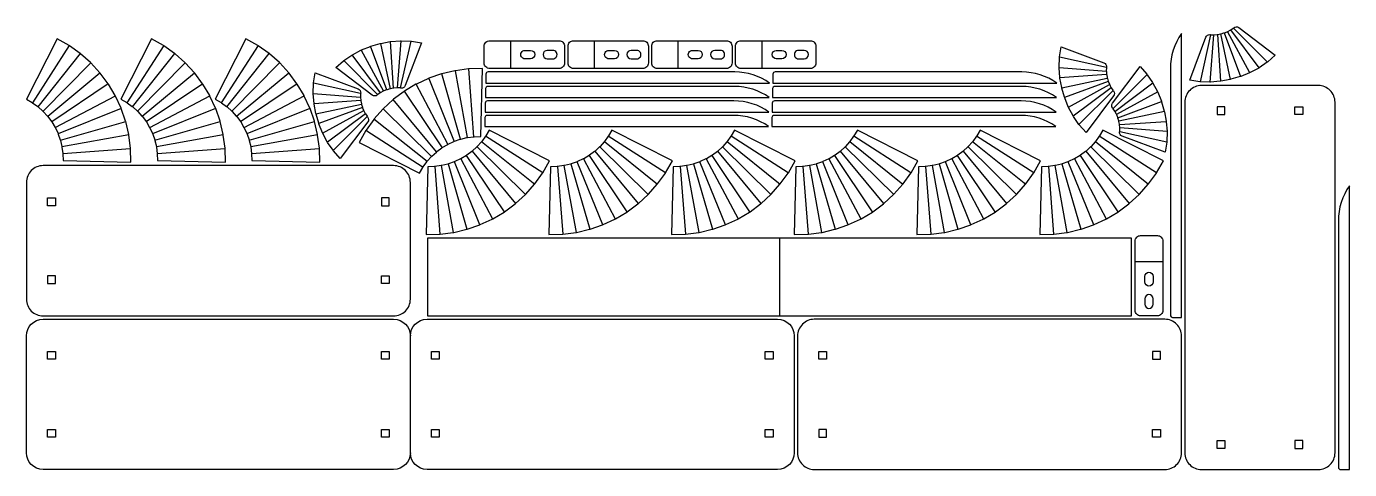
# Model space of a CAD drawing. Extents: x 3459 to 4648, y 6118 to 6517.
import ezdxf

# ---------------------------------------------------------------- set-up
doc = ezdxf.new("R2010")
doc.units = 0

# ---------------------------------------------------------------- blocks, each defined once
blk = doc.blocks.new('Part698057050', base_point=(-105.2, -78.1))
at = {"layer": '1'}
blk.add_lwpolyline([(5.9, 15.8), (-6.4, 15.5), (-6.8, 15.5), (-18.6, 13.9), (-19.1, 13.9), (-30.7, 11.1), (-31.2, 11), (-42.4, 7.1), (-42.9, 6.9), (-53.6, 1.9), (-54.1, 1.7), (-64.3, -4.4), (-64.7, -4.7), (-74.2, -11.8), (-74.6, -12.1), (-83.4, -20.2), (-83.7, -20.5), (-91.6, -29.4), (-91.9, -29.8), (-98.9, -39.4), (-99.1, -39.8), (-105.2, -50.5), (-50.8, -78.1), (-47.8, -72.9), (-47.5, -72.5), (-44.2, -67.9), (-43.9, -67.5), (-40.2, -63.3), (-39.8, -63), (-35.7, -59.2), (-35.3, -58.8), (-30.8, -55.5), (-30.4, -55.2), (-25.5, -52.3), (-25.1, -52.1), (-19.9, -49.7), (-19.5, -49.5), (-14.2, -47.7), (-13.7, -47.5), (-8.2, -46.2), (-7.7, -46.2), (-2.1, -45.4), (-1.6, -45.4), (4.4, -45.2)], close=True, dxfattribs=at)
at = {"layer": '2'}
for p, q in [((-18.9, 13.9), (-8, -46.2)), ((-1.9, -45.4), (-6.6, 15.5)), ((-25.3, -52.2), (-53.9, 1.8)), ((-42.6, 7), (-19.7, -49.6)), ((-13.9, -47.6), (-30.9, 11.1)), ((-64.5, -4.6), (-30.6, -55.3)), ((-83.5, -20.3), (-40, -63.1)), ((-35.5, -59), (-74.4, -12)), ((-44.1, -67.7), (-91.8, -29.6)), ((-99, -39.6), (-47.6, -72.7))]:
    blk.add_line(p, q, dxfattribs=at)
blk = doc.blocks.new('Part1637118662', base_point=(-105.2, -78.1))
at = {"layer": '1'}
blk.add_lwpolyline([(5.9, 15.8), (-6.4, 15.5), (-6.8, 15.5), (-18.6, 13.9), (-19.1, 13.9), (-30.7, 11.1), (-31.2, 11), (-42.4, 7.1), (-42.9, 6.9), (-53.6, 1.9), (-54.1, 1.7), (-64.3, -4.4), (-64.7, -4.7), (-74.2, -11.8), (-74.6, -12.1), (-83.4, -20.2), (-83.7, -20.5), (-91.6, -29.4), (-91.9, -29.8), (-98.9, -39.4), (-99.1, -39.8), (-105.2, -50.5), (-50.8, -78.1), (-47.8, -72.9), (-47.5, -72.5), (-44.2, -67.9), (-43.9, -67.5), (-40.2, -63.3), (-39.8, -63), (-35.7, -59.2), (-35.3, -58.8), (-30.8, -55.5), (-30.4, -55.2), (-25.5, -52.3), (-25.1, -52.1), (-19.9, -49.7), (-19.5, -49.5), (-14.2, -47.7), (-13.7, -47.5), (-8.2, -46.2), (-7.7, -46.2), (-2.1, -45.4), (-1.6, -45.4), (4.4, -45.2)], close=True, dxfattribs=at)
at = {"layer": '2'}
for p, q in [((-18.9, 13.9), (-8, -46.2)), ((-1.9, -45.4), (-6.6, 15.5)), ((-25.3, -52.2), (-53.9, 1.8)), ((-42.6, 7), (-19.7, -49.6)), ((-13.9, -47.6), (-30.9, 11.1)), ((-64.5, -4.6), (-30.6, -55.3)), ((-83.5, -20.3), (-40, -63.1)), ((-35.5, -59), (-74.4, -12)), ((-44.1, -67.7), (-91.8, -29.6)), ((-99, -39.6), (-47.6, -72.7))]:
    blk.add_line(p, q, dxfattribs=at)
blk = doc.blocks.new('Part1162943461', base_point=(-105.2, -78.1))
at = {"layer": '1'}
blk.add_lwpolyline([(5.9, 15.8), (-6.4, 15.5), (-6.8, 15.5), (-18.6, 13.9), (-19.1, 13.9), (-30.7, 11.1), (-31.2, 11), (-42.4, 7.1), (-42.9, 6.9), (-53.6, 1.9), (-54.1, 1.7), (-64.3, -4.4), (-64.7, -4.7), (-74.2, -11.8), (-74.6, -12.1), (-83.4, -20.2), (-83.7, -20.5), (-91.6, -29.4), (-91.9, -29.8), (-98.9, -39.4), (-99.1, -39.8), (-105.2, -50.5), (-50.8, -78.1), (-47.8, -72.9), (-47.5, -72.5), (-44.2, -67.9), (-43.9, -67.5), (-40.2, -63.3), (-39.8, -63), (-35.7, -59.2), (-35.3, -58.8), (-30.8, -55.5), (-30.4, -55.2), (-25.5, -52.3), (-25.1, -52.1), (-19.9, -49.7), (-19.5, -49.5), (-14.2, -47.7), (-13.7, -47.5), (-8.2, -46.2), (-7.7, -46.2), (-2.1, -45.4), (-1.6, -45.4), (4.4, -45.2)], close=True, dxfattribs=at)
at = {"layer": '2'}
for p, q in [((-18.9, 13.9), (-8, -46.2)), ((-1.9, -45.4), (-6.6, 15.5)), ((-25.3, -52.2), (-53.9, 1.8)), ((-42.6, 7), (-19.7, -49.6)), ((-13.9, -47.6), (-30.9, 11.1)), ((-64.5, -4.6), (-30.6, -55.3)), ((-83.5, -20.3), (-40, -63.1)), ((-35.5, -59), (-74.4, -12)), ((-44.1, -67.7), (-91.8, -29.6)), ((-99, -39.6), (-47.6, -72.7))]:
    blk.add_line(p, q, dxfattribs=at)
blk = doc.blocks.new('Part2097060171', base_point=(-172.5, -67.5))
at = {"layer": '1'}
blk.add_lwpolyline([(172.5, 52.5, 0.414214), (157.5, 67.5), (-157.5, 67.5, 0.414214), (-172.5, 52.5), (-172.5, -52.5, 0.414214), (-157.5, -67.5), (157.5, -67.5, 0.414214), (172.5, -52.5)], format="xyb", close=True, dxfattribs=at)
for points in [[(-146.5, 38.5), (-146.5, 31.5), (-153.5, 31.5), (-153.5, 38.5)], [(153.5, 38.5), (146.5, 38.5), (146.5, 31.5), (153.5, 31.5)], [(-146.5, -31.5), (-153.5, -31.5), (-153.5, -38.5), (-146.5, -38.5)], [(153.5, -31.5), (153.5, -38.5), (146.5, -38.5), (146.5, -31.5)]]:
    blk.add_lwpolyline(points, close=True, dxfattribs=at)
blk = doc.blocks.new('CommonPart', base_point=(3.0001, 3))
at = {"layer": '1'}
blk.add_lwpolyline([(348.0001, 18, -0.414213562), (333.0001, 3), (18.0001, 3, -0.414213562), (3.0001, 18), (3.0001, 123, -0.414213562), (18.0001, 138), (333.0001, 138, -0.414213562), (348.0001, 123)], format="xyb", dxfattribs=at)
blk.add_lwpolyline([(348.0002, 123, -0.414213562), (363.0002, 138), (678.0002, 138, -0.414213562), (693.0002, 123), (693.0002, 18, -0.414213562), (678.0002, 3), (363.0002, 3, -0.414213562), (348.0002, 18)], format="xyb", close=True, dxfattribs=at)
for points in [[(29.0001, 109), (29.0001, 102), (22.0001, 102), (22.0001, 109)], [(329.0001, 109), (329.0001, 102), (322.0001, 102), (322.0001, 109)], [(374.0002, 109), (374.0002, 102), (367.0002, 102), (367.0002, 109)], [(674.0002, 109), (674.0002, 102), (667.0002, 102), (667.0002, 109)], [(29.0001, 39), (29.0001, 32), (22.0001, 32), (22.0001, 39)], [(329.0001, 39), (329.0001, 32), (322.0001, 32), (322.0001, 39)], [(374.0002, 39), (374.0002, 32), (367.0002, 32), (367.0002, 39)], [(674.0002, 39), (674.0002, 32), (667.0002, 32), (667.0002, 39)]]:
    blk.add_lwpolyline(points, close=True, dxfattribs=at)
blk = doc.blocks.new('Part58992851', base_point=(-10.4, -21.1))
at = {"layer": '1'}
blk.add_lwpolyline([(27, -20.1), (26.9, -20.2, -0.358654), (22.4, -20.4), (-10.4, 4.4), (-3.6, 10.5), (-3.1, 10.8), (4, 15.7), (4.5, 16), (12.1, 20), (12.7, 20.3), (20.7, 23.5), (21.2, 23.7), (29.5, 26.1), (30.1, 26.2), (38.5, 27.8), (39.1, 27.9), (47.7, 28.6), (48.3, 28.6), (56.9, 28.3), (57.5, 28.3), (66.5, 26.8), (52.1, -11.7, -0.358654), (48.3, -14), (48.2, -14), (47.6, -13.9), (45, -13.8), (44.4, -13.9), (41.9, -14.1), (41.3, -14.2), (38.8, -14.6), (38.2, -14.8), (35.8, -15.5), (35.2, -15.7), (32.9, -16.6), (32.3, -16.9), (30.1, -18), (29.6, -18.3), (27.5, -19.8)], format="xyb", close=True, dxfattribs=at)
at = {"layer": '2'}
for p, q in [((29.8, 26.2), (38.5, -14.7)), ((41.6, -14.1), (38.8, 27.9)), ((48, 28.6), (44.7, -13.9)), ((47.9, -13.9), (57.2, 28.3)), ((29.8, -18.2), (4.3, 15.9)), ((12.4, 20.2), (32.6, -16.7)), ((35.5, -15.6), (20.9, 23.6)), ((-3.3, 10.7), (27.2, -19.9))]:
    blk.add_line(p, q, dxfattribs=at)
blk = doc.blocks.new('Part1009263486', base_point=(-10.4, -21.1))
at = {"layer": '1'}
blk.add_lwpolyline([(27, -20.1), (26.9, -20.2, -0.358654), (22.4, -20.4), (-10.4, 4.4), (-3.6, 10.5), (-3.1, 10.8), (4, 15.7), (4.5, 16), (12.1, 20), (12.7, 20.3), (20.7, 23.5), (21.2, 23.7), (29.5, 26.1), (30.1, 26.2), (38.5, 27.8), (39.1, 27.9), (47.7, 28.6), (48.3, 28.6), (56.9, 28.3), (57.5, 28.3), (66.5, 26.8), (52.1, -11.7, -0.358654), (48.3, -14), (48.2, -14), (47.6, -13.9), (45, -13.8), (44.4, -13.9), (41.9, -14.1), (41.3, -14.2), (38.8, -14.6), (38.2, -14.8), (35.8, -15.5), (35.2, -15.7), (32.9, -16.6), (32.3, -16.9), (30.1, -18), (29.6, -18.3), (27.5, -19.8)], format="xyb", close=True, dxfattribs=at)
at = {"layer": '2'}
for p, q in [((29.8, 26.2), (38.5, -14.7)), ((41.6, -14.1), (38.8, 27.9)), ((48, 28.6), (44.7, -13.9)), ((47.9, -13.9), (57.2, 28.3)), ((29.8, -18.2), (4.3, 15.9)), ((12.4, 20.2), (32.6, -16.7)), ((35.5, -15.6), (20.9, 23.6)), ((-3.3, 10.7), (27.2, -19.9))]:
    blk.add_line(p, q, dxfattribs=at)
blk = doc.blocks.new('Part2144827767', base_point=(-105.2, -78.1))
at = {"layer": '1'}
blk.add_lwpolyline([(5.9, 15.8), (-6.4, 15.5), (-6.8, 15.5), (-18.6, 13.9), (-19.1, 13.9), (-30.7, 11.1), (-31.2, 11), (-42.4, 7.1), (-42.9, 6.9), (-53.6, 1.9), (-54.1, 1.7), (-64.3, -4.4), (-64.7, -4.7), (-74.2, -11.8), (-74.6, -12.1), (-83.4, -20.2), (-83.7, -20.5), (-91.6, -29.4), (-91.9, -29.8), (-98.9, -39.4), (-99.1, -39.8), (-105.2, -50.5), (-50.8, -78.1), (-47.8, -72.9), (-47.5, -72.5), (-44.2, -67.9), (-43.9, -67.5), (-40.2, -63.3), (-39.8, -63), (-35.7, -59.2), (-35.3, -58.8), (-30.8, -55.5), (-30.4, -55.2), (-25.5, -52.3), (-25.1, -52.1), (-19.9, -49.7), (-19.5, -49.5), (-14.2, -47.7), (-13.7, -47.5), (-8.2, -46.2), (-7.7, -46.2), (-2.1, -45.4), (-1.6, -45.4), (4.4, -45.2)], close=True, dxfattribs=at)
at = {"layer": '2'}
for p, q in [((-18.9, 13.9), (-8, -46.2)), ((-1.9, -45.4), (-6.6, 15.5)), ((-25.3, -52.2), (-53.9, 1.8)), ((-42.6, 7), (-19.7, -49.6)), ((-13.9, -47.6), (-30.9, 11.1)), ((-64.5, -4.6), (-30.6, -55.3)), ((-83.5, -20.3), (-40, -63.1)), ((-35.5, -59), (-74.4, -12)), ((-44.1, -67.7), (-91.8, -29.6)), ((-99, -39.6), (-47.6, -72.7))]:
    blk.add_line(p, q, dxfattribs=at)
blk = doc.blocks.new('Part138753427', base_point=(-12.5, -47.2))
at = {"layer": '1'}
for points in [[(12.5, 20), (12.5, -42.2, -0.414214), (7.5, -47.2), (-7.5, -47.2, -0.414214), (-12.5, -42.2), (-12.5, 20, -0.414214), (-7.5, 25), (7.5, 25, -0.414214)], [(3.8, -11.7), (3.8, -16.7, -1), (-3.8, -16.7), (-3.8, -11.7, -1)], [(3.8, -31.7, 1), (-3.8, -31.7), (-3.8, -36.7, 1), (3.8, -36.7)]]:
    blk.add_lwpolyline(points, format="xyb", close=True, dxfattribs=at)
at = {"layer": '2'}
blk.add_line((12.5, 1.4), (-12.5, 1.4), dxfattribs=at)
blk = doc.blocks.new('Part1443081850', base_point=(-105.2, -78.1))
at = {"layer": '1'}
blk.add_lwpolyline([(5.9, 15.8), (-6.4, 15.5), (-6.8, 15.5), (-18.6, 13.9), (-19.1, 13.9), (-30.7, 11.1), (-31.2, 11), (-42.4, 7.1), (-42.9, 6.9), (-53.6, 1.9), (-54.1, 1.7), (-64.3, -4.4), (-64.7, -4.7), (-74.2, -11.8), (-74.6, -12.1), (-83.4, -20.2), (-83.7, -20.5), (-91.6, -29.4), (-91.9, -29.8), (-98.9, -39.4), (-99.1, -39.8), (-105.2, -50.5), (-50.8, -78.1), (-47.8, -72.9), (-47.5, -72.5), (-44.2, -67.9), (-43.9, -67.5), (-40.2, -63.3), (-39.8, -63), (-35.7, -59.2), (-35.3, -58.8), (-30.8, -55.5), (-30.4, -55.2), (-25.5, -52.3), (-25.1, -52.1), (-19.9, -49.7), (-19.5, -49.5), (-14.2, -47.7), (-13.7, -47.5), (-8.2, -46.2), (-7.7, -46.2), (-2.1, -45.4), (-1.6, -45.4), (4.4, -45.2)], close=True, dxfattribs=at)
at = {"layer": '2'}
for p, q in [((-18.9, 13.9), (-8, -46.2)), ((-1.9, -45.4), (-6.6, 15.5)), ((-25.3, -52.2), (-53.9, 1.8)), ((-42.6, 7), (-19.7, -49.6)), ((-13.9, -47.6), (-30.9, 11.1)), ((-64.5, -4.6), (-30.6, -55.3)), ((-83.5, -20.3), (-40, -63.1)), ((-35.5, -59), (-74.4, -12)), ((-44.1, -67.7), (-91.8, -29.6)), ((-99, -39.6), (-47.6, -72.7))]:
    blk.add_line(p, q, dxfattribs=at)
blk = doc.blocks.new('Part1676023401', base_point=(-105.2, -78.1))
at = {"layer": '1'}
blk.add_lwpolyline([(5.9, 15.8), (-6.4, 15.5), (-6.8, 15.5), (-18.6, 13.9), (-19.1, 13.9), (-30.7, 11.1), (-31.2, 11), (-42.4, 7.1), (-42.9, 6.9), (-53.6, 1.9), (-54.1, 1.7), (-64.3, -4.4), (-64.7, -4.7), (-74.2, -11.8), (-74.6, -12.1), (-83.4, -20.2), (-83.7, -20.5), (-91.6, -29.4), (-91.9, -29.8), (-98.9, -39.4), (-99.1, -39.8), (-105.2, -50.5), (-50.8, -78.1), (-47.8, -72.9), (-47.5, -72.5), (-44.2, -67.9), (-43.9, -67.5), (-40.2, -63.3), (-39.8, -63), (-35.7, -59.2), (-35.3, -58.8), (-30.8, -55.5), (-30.4, -55.2), (-25.5, -52.3), (-25.1, -52.1), (-19.9, -49.7), (-19.5, -49.5), (-14.2, -47.7), (-13.7, -47.5), (-8.2, -46.2), (-7.7, -46.2), (-2.1, -45.4), (-1.6, -45.4), (4.4, -45.2)], close=True, dxfattribs=at)
at = {"layer": '2'}
for p, q in [((-18.9, 13.9), (-8, -46.2)), ((-1.9, -45.4), (-6.6, 15.5)), ((-25.3, -52.2), (-53.9, 1.8)), ((-42.6, 7), (-19.7, -49.6)), ((-13.9, -47.6), (-30.9, 11.1)), ((-64.5, -4.6), (-30.6, -55.3)), ((-83.5, -20.3), (-40, -63.1)), ((-35.5, -59), (-74.4, -12)), ((-44.1, -67.7), (-91.8, -29.6)), ((-99, -39.6), (-47.6, -72.7))]:
    blk.add_line(p, q, dxfattribs=at)
blk = doc.blocks.new('Part563485153', base_point=(-12.5, -47.2))
at = {"layer": '1'}
for points in [[(12.5, 20), (12.5, -42.2, -0.414214), (7.5, -47.2), (-7.5, -47.2, -0.414214), (-12.5, -42.2), (-12.5, 20, -0.414214), (-7.5, 25), (7.5, 25, -0.414214)], [(3.8, -11.7), (3.8, -16.7, -1), (-3.8, -16.7), (-3.8, -11.7, -1)], [(3.8, -31.7, 1), (-3.8, -31.7), (-3.8, -36.7, 1), (3.8, -36.7)]]:
    blk.add_lwpolyline(points, format="xyb", close=True, dxfattribs=at)
at = {"layer": '2'}
blk.add_line((12.5, 1.4), (-12.5, 1.4), dxfattribs=at)
blk = doc.blocks.new('Part1817643369', base_point=(-12.5, -47.2))
at = {"layer": '1'}
for points in [[(12.5, 20), (12.5, -42.2, -0.414214), (7.5, -47.2), (-7.5, -47.2, -0.414214), (-12.5, -42.2), (-12.5, 20, -0.414214), (-7.5, 25), (7.5, 25, -0.414214)], [(3.8, -11.7), (3.8, -16.7, -1), (-3.8, -16.7), (-3.8, -11.7, -1)], [(3.8, -31.7, 1), (-3.8, -31.7), (-3.8, -36.7, 1), (3.8, -36.7)]]:
    blk.add_lwpolyline(points, format="xyb", close=True, dxfattribs=at)
at = {"layer": '2'}
blk.add_line((12.5, 1.4), (-12.5, 1.4), dxfattribs=at)
blk = doc.blocks.new('Part501356820', base_point=(-12.5, -47.2))
at = {"layer": '1'}
for points in [[(12.5, 20), (12.5, -42.2, -0.414214), (7.5, -47.2), (-7.5, -47.2, -0.414214), (-12.5, -42.2), (-12.5, 20, -0.414214), (-7.5, 25), (7.5, 25, -0.414214)], [(3.8, -11.7), (3.8, -16.7, -1), (-3.8, -16.7), (-3.8, -11.7, -1)], [(3.8, -31.7, 1), (-3.8, -31.7), (-3.8, -36.7, 1), (3.8, -36.7)]]:
    blk.add_lwpolyline(points, format="xyb", close=True, dxfattribs=at)
at = {"layer": '2'}
blk.add_line((12.5, 1.4), (-12.5, 1.4), dxfattribs=at)
blk = doc.blocks.new('Part442308626', base_point=(-105.2, -78.1))
at = {"layer": '1'}
blk.add_lwpolyline([(5.9, 15.8), (-6.4, 15.5), (-6.8, 15.5), (-18.6, 13.9), (-19.1, 13.9), (-30.7, 11.1), (-31.2, 11), (-42.4, 7.1), (-42.9, 6.9), (-53.6, 1.9), (-54.1, 1.7), (-64.3, -4.4), (-64.7, -4.7), (-74.2, -11.8), (-74.6, -12.1), (-83.4, -20.2), (-83.7, -20.5), (-91.6, -29.4), (-91.9, -29.8), (-98.9, -39.4), (-99.1, -39.8), (-105.2, -50.5), (-50.8, -78.1), (-47.8, -72.9), (-47.5, -72.5), (-44.2, -67.9), (-43.9, -67.5), (-40.2, -63.3), (-39.8, -63), (-35.7, -59.2), (-35.3, -58.8), (-30.8, -55.5), (-30.4, -55.2), (-25.5, -52.3), (-25.1, -52.1), (-19.9, -49.7), (-19.5, -49.5), (-14.2, -47.7), (-13.7, -47.5), (-8.2, -46.2), (-7.7, -46.2), (-2.1, -45.4), (-1.6, -45.4), (4.4, -45.2)], close=True, dxfattribs=at)
at = {"layer": '2'}
for p, q in [((-18.9, 13.9), (-8, -46.2)), ((-1.9, -45.4), (-6.6, 15.5)), ((-25.3, -52.2), (-53.9, 1.8)), ((-42.6, 7), (-19.7, -49.6)), ((-13.9, -47.6), (-30.9, 11.1)), ((-64.5, -4.6), (-30.6, -55.3)), ((-83.5, -20.3), (-40, -63.1)), ((-35.5, -59), (-74.4, -12)), ((-44.1, -67.7), (-91.8, -29.6)), ((-99, -39.6), (-47.6, -72.7))]:
    blk.add_line(p, q, dxfattribs=at)
blk = doc.blocks.new('Part1718120574')
at = {"layer": '1'}
blk.add_lwpolyline([(632.9, 70), (0, 70), (0, 0), (632.9, 0)], close=True, dxfattribs=at)
at = {"layer": '2'}
blk.add_line((316.5, 0), (316.5, 70), dxfattribs=at)
blk = doc.blocks.new('Part1489961564', base_point=(-105.2, -78.1))
at = {"layer": '1'}
blk.add_lwpolyline([(5.9, 15.8), (-6.4, 15.5), (-6.8, 15.5), (-18.6, 13.9), (-19.1, 13.9), (-30.7, 11.1), (-31.2, 11), (-42.4, 7.1), (-42.9, 6.9), (-53.6, 1.9), (-54.1, 1.7), (-64.3, -4.4), (-64.7, -4.7), (-74.2, -11.8), (-74.6, -12.1), (-83.4, -20.2), (-83.7, -20.5), (-91.6, -29.4), (-91.9, -29.8), (-98.9, -39.4), (-99.1, -39.8), (-105.2, -50.5), (-50.8, -78.1), (-47.8, -72.9), (-47.5, -72.5), (-44.2, -67.9), (-43.9, -67.5), (-40.2, -63.3), (-39.8, -63), (-35.7, -59.2), (-35.3, -58.8), (-30.8, -55.5), (-30.4, -55.2), (-25.5, -52.3), (-25.1, -52.1), (-19.9, -49.7), (-19.5, -49.5), (-14.2, -47.7), (-13.7, -47.5), (-8.2, -46.2), (-7.7, -46.2), (-2.1, -45.4), (-1.6, -45.4), (4.4, -45.2)], close=True, dxfattribs=at)
at = {"layer": '2'}
for p, q in [((-18.9, 13.9), (-8, -46.2)), ((-1.9, -45.4), (-6.6, 15.5)), ((-25.3, -52.2), (-53.9, 1.8)), ((-42.6, 7), (-19.7, -49.6)), ((-13.9, -47.6), (-30.9, 11.1)), ((-64.5, -4.6), (-30.6, -55.3)), ((-83.5, -20.3), (-40, -63.1)), ((-35.5, -59), (-74.4, -12)), ((-44.1, -67.7), (-91.8, -29.6)), ((-99, -39.6), (-47.6, -72.7))]:
    blk.add_line(p, q, dxfattribs=at)
blk = doc.blocks.new('Part1948975056', base_point=(-105.2, -78.1))
at = {"layer": '1'}
blk.add_lwpolyline([(5.9, 15.8), (-6.4, 15.5), (-6.8, 15.5), (-18.6, 13.9), (-19.1, 13.9), (-30.7, 11.1), (-31.2, 11), (-42.4, 7.1), (-42.9, 6.9), (-53.6, 1.9), (-54.1, 1.7), (-64.3, -4.4), (-64.7, -4.7), (-74.2, -11.8), (-74.6, -12.1), (-83.4, -20.2), (-83.7, -20.5), (-91.6, -29.4), (-91.9, -29.8), (-98.9, -39.4), (-99.1, -39.8), (-105.2, -50.5), (-50.8, -78.1), (-47.8, -72.9), (-47.5, -72.5), (-44.2, -67.9), (-43.9, -67.5), (-40.2, -63.3), (-39.8, -63), (-35.7, -59.2), (-35.3, -58.8), (-30.8, -55.5), (-30.4, -55.2), (-25.5, -52.3), (-25.1, -52.1), (-19.9, -49.7), (-19.5, -49.5), (-14.2, -47.7), (-13.7, -47.5), (-8.2, -46.2), (-7.7, -46.2), (-2.1, -45.4), (-1.6, -45.4), (4.4, -45.2)], close=True, dxfattribs=at)
at = {"layer": '2'}
for p, q in [((-18.9, 13.9), (-8, -46.2)), ((-1.9, -45.4), (-6.6, 15.5)), ((-25.3, -52.2), (-53.9, 1.8)), ((-42.6, 7), (-19.7, -49.6)), ((-13.9, -47.6), (-30.9, 11.1)), ((-64.5, -4.6), (-30.6, -55.3)), ((-83.5, -20.3), (-40, -63.1)), ((-35.5, -59), (-74.4, -12)), ((-44.1, -67.7), (-91.8, -29.6)), ((-99, -39.6), (-47.6, -72.7))]:
    blk.add_line(p, q, dxfattribs=at)
blk = doc.blocks.new('Part160180421', base_point=(-172.5, -67.5))
at = {"layer": '1'}
blk.add_lwpolyline([(172.5, 52.5, 0.414214), (157.5, 67.5), (-157.5, 67.5, 0.414214), (-172.5, 52.5), (-172.5, -52.5, 0.414214), (-157.5, -67.5), (157.5, -67.5, 0.414214), (172.5, -52.5)], format="xyb", close=True, dxfattribs=at)
for points in [[(-146.5, 38.5), (-146.5, 31.5), (-153.5, 31.5), (-153.5, 38.5)], [(153.5, 38.5), (146.5, 38.5), (146.5, 31.5), (153.5, 31.5)], [(-146.5, -31.5), (-153.5, -31.5), (-153.5, -38.5), (-146.5, -38.5)], [(153.5, -31.5), (153.5, -38.5), (146.5, -38.5), (146.5, -31.5)]]:
    blk.add_lwpolyline(points, close=True, dxfattribs=at)
blk = doc.blocks.new('Part770793142', base_point=(-12.5, -47.2))
at = {"layer": '1'}
for points in [[(12.5, 20), (12.5, -42.2, -0.414214), (7.5, -47.2), (-7.5, -47.2, -0.414214), (-12.5, -42.2), (-12.5, 20, -0.414214), (-7.5, 25), (7.5, 25, -0.414214)], [(3.8, -11.7), (3.8, -16.7, -1), (-3.8, -16.7), (-3.8, -11.7, -1)], [(3.8, -31.7, 1), (-3.8, -31.7), (-3.8, -36.7, 1), (3.8, -36.7)]]:
    blk.add_lwpolyline(points, format="xyb", close=True, dxfattribs=at)
at = {"layer": '2'}
blk.add_line((12.5, 1.4), (-12.5, 1.4), dxfattribs=at)
blk = doc.blocks.new('Part2068514071', base_point=(-105.2, -78.1))
at = {"layer": '1'}
blk.add_lwpolyline([(5.9, 15.8), (-6.4, 15.5), (-6.8, 15.5), (-18.6, 13.9), (-19.1, 13.9), (-30.7, 11.1), (-31.2, 11), (-42.4, 7.1), (-42.9, 6.9), (-53.6, 1.9), (-54.1, 1.7), (-64.3, -4.4), (-64.7, -4.7), (-74.2, -11.8), (-74.6, -12.1), (-83.4, -20.2), (-83.7, -20.5), (-91.6, -29.4), (-91.9, -29.8), (-98.9, -39.4), (-99.1, -39.8), (-105.2, -50.5), (-50.8, -78.1), (-47.8, -72.9), (-47.5, -72.5), (-44.2, -67.9), (-43.9, -67.5), (-40.2, -63.3), (-39.8, -63), (-35.7, -59.2), (-35.3, -58.8), (-30.8, -55.5), (-30.4, -55.2), (-25.5, -52.3), (-25.1, -52.1), (-19.9, -49.7), (-19.5, -49.5), (-14.2, -47.7), (-13.7, -47.5), (-8.2, -46.2), (-7.7, -46.2), (-2.1, -45.4), (-1.6, -45.4), (4.4, -45.2)], close=True, dxfattribs=at)
at = {"layer": '2'}
for p, q in [((-18.9, 13.9), (-8, -46.2)), ((-1.9, -45.4), (-6.6, 15.5)), ((-25.3, -52.2), (-53.9, 1.8)), ((-42.6, 7), (-19.7, -49.6)), ((-13.9, -47.6), (-30.9, 11.1)), ((-64.5, -4.6), (-30.6, -55.3)), ((-83.5, -20.3), (-40, -63.1)), ((-35.5, -59), (-74.4, -12)), ((-44.1, -67.7), (-91.8, -29.6)), ((-99, -39.6), (-47.6, -72.7))]:
    blk.add_line(p, q, dxfattribs=at)
blk = doc.blocks.new('Part1818492252', base_point=(-10.4, -21.1))
at = {"layer": '1'}
blk.add_lwpolyline([(27, -20.1), (26.9, -20.2, -0.358654), (22.4, -20.4), (-10.4, 4.4), (-3.6, 10.5), (-3.1, 10.8), (4, 15.7), (4.5, 16), (12.1, 20), (12.7, 20.3), (20.7, 23.5), (21.2, 23.7), (29.5, 26.1), (30.1, 26.2), (38.5, 27.8), (39.1, 27.9), (47.7, 28.6), (48.3, 28.6), (56.9, 28.3), (57.5, 28.3), (66.5, 26.8), (52.1, -11.7, -0.358654), (48.3, -14), (48.2, -14), (47.6, -13.9), (45, -13.8), (44.4, -13.9), (41.9, -14.1), (41.3, -14.2), (38.8, -14.6), (38.2, -14.8), (35.8, -15.5), (35.2, -15.7), (32.9, -16.6), (32.3, -16.9), (30.1, -18), (29.6, -18.3), (27.5, -19.8)], format="xyb", close=True, dxfattribs=at)
at = {"layer": '2'}
for p, q in [((29.8, 26.2), (38.5, -14.7)), ((41.6, -14.1), (38.8, 27.9)), ((48, 28.6), (44.7, -13.9)), ((47.9, -13.9), (57.2, 28.3)), ((29.8, -18.2), (4.3, 15.9)), ((12.4, 20.2), (32.6, -16.7)), ((35.5, -15.6), (20.9, 23.6)), ((-3.3, 10.7), (27.2, -19.9))]:
    blk.add_line(p, q, dxfattribs=at)
blk = doc.blocks.new('Part1862921080', base_point=(-10.4, -21.1))
at = {"layer": '1'}
blk.add_lwpolyline([(27, -20.1), (26.9, -20.2, -0.358654), (22.4, -20.4), (-10.4, 4.4), (-3.6, 10.5), (-3.1, 10.8), (4, 15.7), (4.5, 16), (12.1, 20), (12.7, 20.3), (20.7, 23.5), (21.2, 23.7), (29.5, 26.1), (30.1, 26.2), (38.5, 27.8), (39.1, 27.9), (47.7, 28.6), (48.3, 28.6), (56.9, 28.3), (57.5, 28.3), (66.5, 26.8), (52.1, -11.7, -0.358654), (48.3, -14), (48.2, -14), (47.6, -13.9), (45, -13.8), (44.4, -13.9), (41.9, -14.1), (41.3, -14.2), (38.8, -14.6), (38.2, -14.8), (35.8, -15.5), (35.2, -15.7), (32.9, -16.6), (32.3, -16.9), (30.1, -18), (29.6, -18.3), (27.5, -19.8)], format="xyb", close=True, dxfattribs=at)
at = {"layer": '2'}
for p, q in [((29.8, 26.2), (38.5, -14.7)), ((41.6, -14.1), (38.8, 27.9)), ((48, 28.6), (44.7, -13.9)), ((47.9, -13.9), (57.2, 28.3)), ((29.8, -18.2), (4.3, 15.9)), ((12.4, 20.2), (32.6, -16.7)), ((35.5, -15.6), (20.9, 23.6)), ((-3.3, 10.7), (27.2, -19.9))]:
    blk.add_line(p, q, dxfattribs=at)
blk = doc.blocks.new('Part1726915035', base_point=(-172.5, -67.5))
at = {"layer": '1'}
blk.add_lwpolyline([(172.5, 52.5, 0.414214), (157.5, 67.5), (-157.5, 67.5, 0.414214), (-172.5, 52.5), (-172.5, -52.5, 0.414214), (-157.5, -67.5), (157.5, -67.5, 0.414214), (172.5, -52.5)], format="xyb", close=True, dxfattribs=at)
for points in [[(-146.5, 38.5), (-146.5, 31.5), (-153.5, 31.5), (-153.5, 38.5)], [(153.5, 38.5), (146.5, 38.5), (146.5, 31.5), (153.5, 31.5)], [(-146.5, -31.5), (-153.5, -31.5), (-153.5, -38.5), (-146.5, -38.5)], [(153.5, -31.5), (153.5, -38.5), (146.5, -38.5), (146.5, -31.5)]]:
    blk.add_lwpolyline(points, close=True, dxfattribs=at)
blk = doc.blocks.new('Part490871844', base_point=(-10.4, -21.1))
at = {"layer": '1'}
blk.add_lwpolyline([(27, -20.1), (26.9, -20.2, -0.358654), (22.4, -20.4), (-10.4, 4.4), (-3.6, 10.5), (-3.1, 10.8), (4, 15.7), (4.5, 16), (12.1, 20), (12.7, 20.3), (20.7, 23.5), (21.2, 23.7), (29.5, 26.1), (30.1, 26.2), (38.5, 27.8), (39.1, 27.9), (47.7, 28.6), (48.3, 28.6), (56.9, 28.3), (57.5, 28.3), (66.5, 26.8), (52.1, -11.7, -0.358654), (48.3, -14), (48.2, -14), (47.6, -13.9), (45, -13.8), (44.4, -13.9), (41.9, -14.1), (41.3, -14.2), (38.8, -14.6), (38.2, -14.8), (35.8, -15.5), (35.2, -15.7), (32.9, -16.6), (32.3, -16.9), (30.1, -18), (29.6, -18.3), (27.5, -19.8)], format="xyb", close=True, dxfattribs=at)
at = {"layer": '2'}
for p, q in [((29.8, 26.2), (38.5, -14.7)), ((41.6, -14.1), (38.8, 27.9)), ((48, 28.6), (44.7, -13.9)), ((47.9, -13.9), (57.2, 28.3)), ((29.8, -18.2), (4.3, 15.9)), ((12.4, 20.2), (32.6, -16.7)), ((35.5, -15.6), (20.9, 23.6)), ((-3.3, 10.7), (27.2, -19.9))]:
    blk.add_line(p, q, dxfattribs=at)

msp = doc.modelspace()

# ---------------------------------------------------------------- linework, layer by layer
at = {"layer": '1'}
for points in [[(4496.5, 6255.2), (4496.5, 6510.2, 0.155163), (4486.5, 6478.7), (4486.5, 6257.2, 0.414214), (4488.5, 6255.2)], [(3871.4, 6465.7), (4126.4, 6465.7, 0.155163), (4095, 6475.7), (3873.4, 6475.7, 0.414214), (3871.4, 6473.7)], [(4129.4, 6465.7), (4384.4, 6465.7, 0.155163), (4353, 6475.7), (4131.4, 6475.7, 0.414214), (4129.4, 6473.7)], [(3871.1, 6452.7), (4126.1, 6452.7, 0.155163), (4094.7, 6462.7), (3873.1, 6462.7, 0.414214), (3871.1, 6460.7)], [(4129.1, 6452.7), (4384.1, 6452.7, 0.155163), (4352.7, 6462.7), (4131.1, 6462.7, 0.414214), (4129.1, 6460.7)], [(3870.8, 6439.7), (4125.8, 6439.7, 0.155163), (4094.3, 6449.7), (3872.8, 6449.7, 0.414214), (3870.8, 6447.7)], [(4128.8, 6439.7), (4383.8, 6439.7, 0.155163), (4352.3, 6449.7), (4130.8, 6449.7, 0.414214), (4128.8, 6447.7)], [(3870.5, 6426.7), (4125.5, 6426.7, 0.155163), (4094, 6436.7), (3872.5, 6436.7, 0.414214), (3870.5, 6434.7)], [(4128.5, 6426.7), (4383.5, 6426.7, 0.155163), (4352, 6436.7), (4130.5, 6436.7, 0.414214), (4128.5, 6434.7)], [(4647.5, 6118.5), (4647.5, 6373.5, 0.155163), (4637.5, 6342), (4637.5, 6120.5, 0.414214), (4639.5, 6118.5)]]:
    msp.add_lwpolyline(points, format="xyb", close=True, dxfattribs=at)

# ---------------------------------------------------------------- block references
for name, p, rotation in [('Part138753427', (3942.1, 6478.8), 90.0000001836389), ('Part563485153', (4017.4, 6478.8), 90.0000001836389), ('Part1817643369', (4092.6, 6478.8), 90.0000001836389), ('Part501356820', (4167.9, 6478.8), 90.0000001836389), ('Part1726915035', (4499.5, 6463.5), 269.999999977959), ('Part2097060171', (3803.5, 6391.5), 180)]:
    msp.add_blockref(name, p, dxfattribs=dict(at, rotation=rotation))
for name, p in [('Part770793142', (4454.8, 6256.5)), ('CommonPart', (3458.5, 6118.5)), ('Part160180421', (4151.5, 6118.5))]:
    msp.add_blockref(name, p, dxfattribs=at)
at = {"layer": '2'}
for name, p, rotation in [('Part490871844', (4580.8, 6516.3), 180), ('Part698057050', (3458.5, 6505.6), 269.999999977959), ('Part1637118662', (3543.4, 6505.6), 269.999999977959), ('Part1162943461', (3628.2, 6505.6), 269.999999977959), ('Part1818492252', (4436.2, 6421.3), 90.0000001836389), ('Part1862921080', (4433.8, 6480.5), 269.999999977959), ('Part1009263486', (3766, 6398), 90.0000001836389), ('Part1443081850', (3928.7, 6423.5), 180), ('Part1676023401', (4039, 6423.5), 180), ('Part442308626', (4149.3, 6423.5), 180), ('Part1489961564', (4259.6, 6423.5), 180), ('Part1948975056', (4369.9, 6423.5), 180), ('Part2068514071', (4480.2, 6423.5), 180), ('Part1718120574', (4451.7, 6326.5), 180)]:
    msp.add_blockref(name, p, dxfattribs=dict(at, rotation=rotation))
for name, p in [('Part58992851', (3736.5, 6454.1)), ('Part2144827767', (3757.4, 6384.8))]:
    msp.add_blockref(name, p, dxfattribs=at)

doc.saveas('drawing.dxf')
